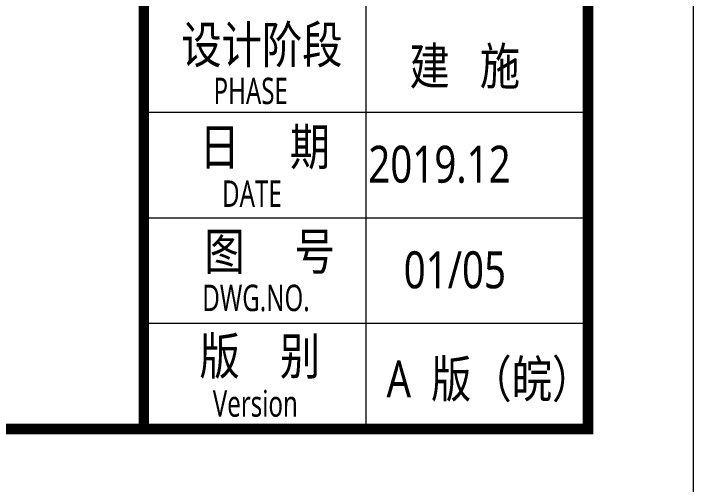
# Model space of a CAD drawing. Header units: inches. Extents: x -3733042 to -3450527, y 579159 to 997713.
# Drawn here: x -3654708 to -3648265, y 879388 to 883845 of the extents above; entities that cross this region are included whole.
import ezdxf
from ezdxf.enums import TextEntityAlignment as Align

# ---------------------------------------------------------------- set-up
doc = ezdxf.new("R2010")
doc.units = ezdxf.units.IN
doc.header["$LTSCALE"] = 1000
doc.header["$MEASUREMENT"] = 0
doc.layers.get('0').update_dxf_attribs({"lineweight": 18})
doc.layers.add('0-TK', color=4, linetype='Continuous', lineweight=18)
doc.layers.add('PUB_TITLE', color=153, linetype='Continuous', lineweight=18)
doc.styles.add('-黑体', font='', dxfattribs={"width": 0.7})
doc.styles.get('-黑体').set_extended_font_data('微软雅黑')

msp = doc.modelspace()

# ---------------------------------------------------------------- linework, layer by layer
at = {"layer": '0-TK'}
msp.add_lwpolyline([(-3653474.1, 879912.6, 96, 96, 0), (-3653474.1, 937312.6, 96, 96, 0)], format="xyseb", dxfattribs=at)
at = {"layer": 'PUB_TITLE'}
for p, q in [((-3651369.3, 892696.7), (-3651369.3, 879912.6)), ((-3653474.1, 882912.6), (-3649264.6, 882912.6)), ((-3653474.1, 881912.6), (-3649264.6, 881912.6)), ((-3653474.1, 880912.6), (-3649264.6, 880912.6))]:
    msp.add_line(p, q, dxfattribs=at)
msp.add_lwpolyline([(-3732364.6, 878912.6), (-3648264.6, 878912.6), (-3648264.6, 938312.6), (-3732364.6, 938312.6)], close=True, dxfattribs=at)
msp.add_lwpolyline([(-3729864.6, 879912.6, 100, 100, 0), (-3649264.6, 879912.6, 100, 100, 0), (-3649264.6, 937312.6, 100, 100, 0), (-3729864.6, 937312.6, 100, 100, 0)], format="xyseb", close=True, dxfattribs=at)

# ---------------------------------------------------------------- texts
at = {"style": '-黑体'}
for s, height, width, p in [('设计阶段', 350, 0.8, (-3653118.4, 883550.4)), ('PHASE', 250, 0.7, (-3652812.8, 883113)), ('DATE', 250, 0.7, (-3652732.3, 882140)), ('DWG.NO.', 250, 0.7, (-3652919.2, 881153.2)), ('Version', 250, 0.7, (-3652820, 880153.2))]:
    msp.add_text(s, height=height, dxfattribs=dict(at, width=width)).set_placement(p, align=Align.MIDDLE_LEFT)
at = {"color": 1, "style": '-黑体', "width": 0.8}
msp.add_text('2019.12', height=350, dxfattribs=at).set_placement((-3651346.1, 882244))
at = {"style": '-黑体', "width": 0.8}
msp.add_text('01/05', height=350, dxfattribs=at).set_placement((-3651010.5, 881244))
at = {"char_height": 350, "style": '-黑体'}
for s, insert, width, attachment_point in [('{\\W0.8;建   施}', (-3650956.2, 883133.4), 1587.342, 7), ('{\\W0.8;日     期}', (-3652946.7, 882563.5), 1810.579, 4), ('{\\W0.8;图     号}', (-3652281.9, 881574.2), 1885.349, 5), ('{\\W0.8;版    别}', (-3652374.4, 880581.9), 1720.068, 5), ('{\\W0.8;A  版（皖）}', (-3651173.7, 880164.4), 2571.516, 7)]:
    msp.add_mtext(s, dxfattribs=dict(at, insert=insert, width=width, attachment_point=attachment_point))

doc.saveas('drawing.dxf')
